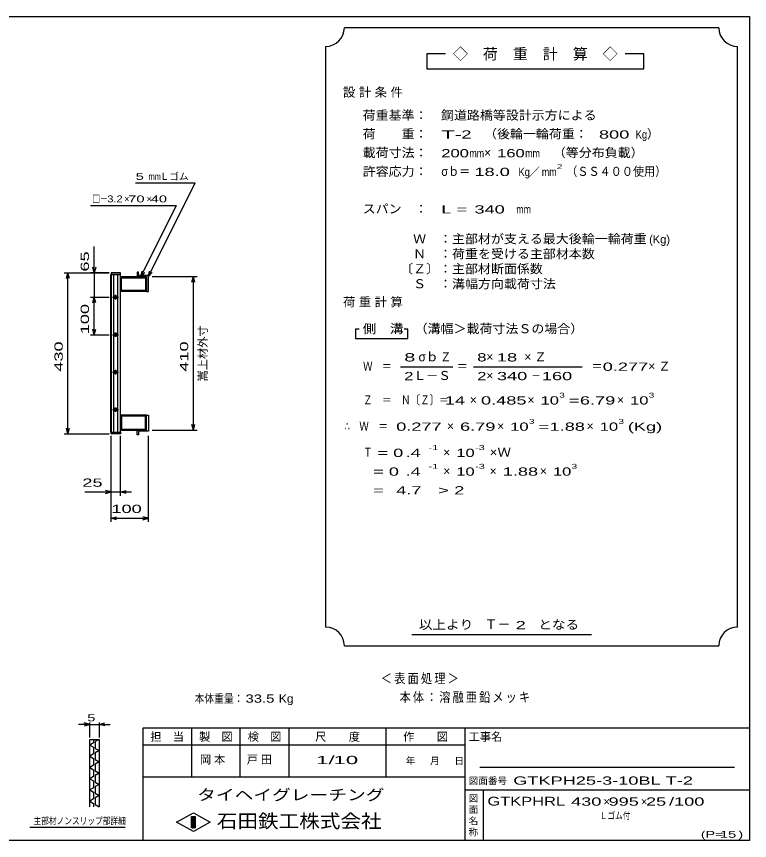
# Model space of a CAD drawing. Units: millimetres, scale not verified. Extents: x -1820 to 1731, y -1282 to 1054.
# Drawn here: x -227 to 1731, y -1146 to 1054 of the extents above; entities that cross this region are included whole.
import ezdxf
from ezdxf.enums import TextEntityAlignment as Align

# ---------------------------------------------------------------- set-up
doc = ezdxf.new("R2010")
doc.units = ezdxf.units.MM
doc.header["$LTSCALE"] = 10
for name, color, linetype, lineweight in [('0_2', 150, 'Continuous', 25), ('16', 3, 'Continuous', 25), ('22', 4, 'Continuous', 25), ('24', 2, 'Continuous', 25), ('32', 4, 'Continuous', 25)]:
    doc.layers.add(name, color=color, linetype=linetype, lineweight=lineweight)
doc.styles.add('ベクトル', font='')
doc.styles.get('ベクトル').set_extended_font_data('ベクトル')

msp = doc.modelspace()

# ---------------------------------------------------------------- linework, layer by layer
at = {"layer": '0_2'}
for p, q in [((-1729, 1053.5), (1731, 1053.5)), ((1731, 1053.5), (1731, -1146.5)), ((1731, -846.5), (111, -846.5)), ((111, -846.5), (111, -1146.5)), ((241, -846.5), (241, -976.5)), ((371, -976.5), (371, -846.5)), ((501, -846.5), (501, -976.5)), ((761, -976.5), (761, -846.5)), ((971, -846.5), (971, -1146.5)), ((971, -891.5), (111, -891.5)), ((1691, -951.5), (1011, -951.5)), ((111, -976.5), (971, -976.5)), ((971, -1011.5), (1731, -1011.5)), ((1021, -1146.5), (1021, -1011.5)), ((201, -1097.5), (246, -1072.5)), ((246, -1072.5), (291, -1097.5)), ((246, -1122.5), (201, -1097.5)), ((241, -1082.5), (251, -1082.5)), ((241, -1112.5), (241, -1082.5)), ((241, -1082.5), (243, -1082.5)), ((243, -1082.5), (243, -1112.5)), ((245, -1112.5), (245, -1082.5)), ((245, -1082.5), (247, -1082.5)), ((291, -1097.5), (246, -1122.5)), ((247, -1082.5), (247, -1112.5)), ((249, -1112.5), (249, -1082.5)), ((249, -1082.5), (251, -1082.5)), ((251, -1082.5), (251, -1112.5)), ((251, -1082.5), (251, -1112.5)), ((251, -1112.5), (241, -1112.5)), ((243, -1112.5), (245, -1112.5)), ((247, -1112.5), (249, -1112.5)), ((1731, -1146.5), (-1729, -1146.5))]:
    msp.add_line(p, q, dxfattribs=at)
at = {"layer": '16'}
for p, q in [((25.3, -56.5), (25.3, 364.5)), ((25.3, 364.5), (26, 364.5)), ((51, 369), (26, 369)), ((26, 369), (26, 364.5)), ((26, 364.5), (51, 364.5)), ((26, 364.5), (26, -56.5)), ((51, 364.5), (26, 364.5)), ((33, 364.5), (33, -56.5)), ((44, -56.5), (44, 364.5)), ((51, 364.5), (51, 369)), ((51, -56.5), (51, 364.5)), ((51, 359), (121, 359)), ((51, 319), (51, 359)), ((54, 356), (118, 356)), ((54, 322), (54, 356)), ((99, 371), (96, 371)), ((96, 371), (96, 359)), ((96, 359), (121, 359)), ((99, 362), (99, 371)), ((126, 362), (99, 362)), ((118, 356), (118, 322)), ((121, 359), (121, 319)), ((121, 359), (121, 319)), ((126, 319), (126, 362)), ((38, 310), (38, 298)), ((121, 319), (51, 319)), ((118, 322), (54, 322)), ((121, 319), (126, 319)), ((30, 304), (46, 304)), ((40, 307), (36, 307)), ((36, 301), (40, 301)), ((30, 204), (46, 204)), ((40, 207), (36, 207)), ((36, 201), (40, 201)), ((38, 210), (38, 198)), ((38, 110), (38, 98)), ((30, 104), (46, 104)), ((40, 107), (36, 107)), ((36, 101), (40, 101)), ((30, 4), (46, 4)), ((40, 7), (36, 7)), ((36, 1), (40, 1)), ((38, 10), (38, -2)), ((121, -11), (51, -11)), ((51, -11), (51, -51)), ((118, -14), (54, -14)), ((54, -14), (54, -48)), ((118, -48), (118, -14)), ((121, -51), (121, -11)), ((121, -11), (126, -11)), ((121, -51), (121, -11)), ((126, -11), (126, -54)), ((26, -56.5), (25.3, -56.5)), ((26, -56.5), (51, -56.5)), ((26, -61), (26, -56.5)), ((26, -56.5), (51, -56.5)), ((51, -61), (26, -61)), ((51, -51), (121, -51)), ((51, -56.5), (51, -61)), ((54, -48), (118, -48)), ((96, -63), (96, -51)), ((96, -51), (121, -51)), ((99, -63), (96, -63)), ((126, -54), (99, -54)), ((99, -54), (99, -63))]:
    msp.add_line(p, q, dxfattribs=at)
for centre, radius, start, end in [((38, 304), 4, 46.6, 133.4), ((36, 304), 3, 90, 270), ((38, 304), 4, 226.6, 313.4), ((40, 304), 3, 270, 90), ((36, 204), 3, 90, 270), ((38, 204), 4, 46.6, 133.4), ((38, 204), 4, 226.6, 313.4), ((40, 204), 3, 270, 90), ((36, 104), 3, 90, 270), ((38, 104), 4, 46.6, 133.4), ((38, 104), 4, 226.6, 313.4), ((40, 104), 3, 270, 90), ((36, 4), 3, 90, 270), ((38, 4), 4, 46.6, 133.4), ((38, 4), 4, 226.6, 313.4), ((40, 4), 3, 270, 90)]:
    msp.add_arc(centre, radius, start, end, dxfattribs=at)
at = {"layer": '22'}
for p, q in [((91, 609), (251, 609)), ((126, 359), (251, 609)), ((-29, 549), (201, 549)), ((106, 359), (201, 549)), ((-19, 369), (-19, 439)), ((-19, 369), (-23, 384)), ((-15, 384), (-19, 369)), ((-99, 369), (21, 369)), ((-93, 354), (-89, 369)), ((-85, 354), (-89, 369)), ((-89, -61), (-89, 369)), ((21, 369), (-29, 369)), ((-19, 369), (-19, 304)), ((106, 359), (109, 373.6)), ((106, 359), (116, 370)), ((126, 359), (129, 373.6)), ((126, 359), (136, 370)), ((136, 359), (256, 359)), ((242, 344), (246, 359)), ((250, 344), (246, 359)), ((246, -51), (246, 359)), ((-29, 304), (21, 304)), ((-23, 289), (-19, 304)), ((-15, 289), (-19, 304)), ((-19, 204), (-19, 304)), ((-29, 204), (21, 204)), ((-19, 204), (-23, 219)), ((-19, 204), (-15, 219)), ((246, -51), (242, -36)), ((246, -51), (250, -36)), ((-99, -61), (21, -61)), ((-89, -61), (-93, -46)), ((-89, -61), (-85, -46)), ((26, -226), (26, -66)), ((26, -296), (26, -66)), ((51, -226), (51, -66)), ((126, -296), (126, -66)), ((136, -51), (256, -51)), ((-44, -216), (26, -216)), ((26, -216), (11, -212)), ((11, -220), (26, -216)), ((26, -216), (51, -216)), ((51, -216), (66, -212)), ((66, -220), (51, -216)), ((51, -216), (81, -216)), ((26, -286), (41, -282)), ((41, -290), (26, -286)), ((26, -286), (126, -286)), ((126, -286), (111, -282)), ((111, -290), (126, -286))]:
    msp.add_line(p, q, dxfattribs=at)
at = {"layer": '24', "color": 4}
for p, q in [((1649, 1023.5), (649, 1023.5)), ((599, 973.5), (599, -576.5)), ((1699, -576.5), (1699, 973.5)), ((919, 953.5), (869, 953.5)), ((869, 953.5), (869, 913.5)), ((1449, 953.5), (1399, 953.5)), ((1449, 913.5), (1449, 953.5)), ((869, 913.5), (1449, 913.5)), ((689, 218.5), (679, 218.5)), ((679, 218.5), (679, 193.5)), ((819, 218.5), (809, 218.5)), ((819, 193.5), (819, 218.5)), ((679, 193.5), (819, 193.5)), ((799, 118.5), (939, 118.5)), ((994, 118.5), (1284, 118.5)), ((829, -596.5), (1309, -596.5)), ((649, -626.5), (1649, -626.5))]:
    msp.add_line(p, q, dxfattribs=at)
for centre, start, end in [((599, 1023.5), 270, 0), ((1699, 1023.5), 180, 270), ((599, -626.5), 0, 90), ((1699, -626.5), 90, 180)]:
    msp.add_arc(centre, 50, start, end, dxfattribs=at)
at = {"layer": '32'}
for p, q in [((-31, -836.5), (-46, -832.5)), ((-31, -871.5), (-31, -831.5)), ((-6, -831.5), (-6, -871.5)), ((-6, -836.5), (9, -832.5)), ((-31, -836.5), (-61, -836.5)), ((-46, -840.5), (-31, -836.5)), ((-31, -836.5), (-6, -836.5)), ((9, -840.5), (-6, -836.5)), ((-6, -836.5), (24, -836.5)), ((-31, -876.5), (-6, -876.5)), ((-31, -1056.5), (-31, -876.5)), ((-21, -876.5), (-21, -885.5)), ((-6, -876.5), (-16, -882.5)), ((-6, -876.5), (-6, -1056.5)), ((-21, -885.5), (-31, -891.5)), ((-31, -891.5), (-21, -897.5)), ((-21, -897.5), (-21, -915.5)), ((-16, -882.5), (-16, -900.5)), ((-16, -900.5), (-6, -906.5)), ((-21, -915.5), (-31, -921.5)), ((-31, -921.5), (-21, -927.5)), ((-6, -906.5), (-16, -912.5)), ((-16, -912.5), (-16, -930.5)), ((-21, -945.5), (-31, -951.5)), ((-21, -927.5), (-21, -945.5)), ((-16, -930.5), (-6, -936.5)), ((-6, -936.5), (-16, -942.5)), ((-16, -942.5), (-16, -960.5)), ((-31, -951.5), (-21, -957.5)), ((-21, -957.5), (-21, -975.5)), ((-16, -960.5), (-6, -966.5)), ((-6, -966.5), (-16, -972.5)), ((-21, -975.5), (-31, -981.5)), ((-31, -981.5), (-21, -987.5)), ((-21, -987.5), (-21, -1005.5)), ((-16, -972.5), (-16, -990.5)), ((-21, -1005.5), (-31, -1011.5)), ((-31, -1011.5), (-21, -1017.5)), ((-16, -990.5), (-6, -996.5)), ((-6, -996.5), (-16, -1002.5)), ((-16, -1002.5), (-16, -1020.5)), ((-21, -1017.5), (-21, -1035.5)), ((-16, -1020.5), (-6, -1026.5)), ((-6, -1026.5), (-16, -1032.5)), ((-16, -1032.5), (-16, -1050.5)), ((-21, -1035.5), (-31, -1041.5)), ((-31, -1041.5), (-21, -1047.5)), ((-21, -1047.5), (-21, -1056.5)), ((-16, -1050.5), (-6, -1056.5)), ((64, -1111.5), (-191, -1111.5))]:
    msp.add_line(p, q, dxfattribs=at)

# ---------------------------------------------------------------- texts
at = {"layer": '0_2', "style": 'ベクトル'}
for s, height, p in [('担\u3000当', 21.99, (131, -869.5)), ('製\u3000図', 21.99, (261, -869.5)), ('検\u3000図', 21.99, (391, -869.5)), ('尺\u3000\u3000度', 21.99, (571, -869.5)), ('作\u3000\u3000図', 21.99, (806, -869.5)), ('工事名', 21.99, (981, -869.5)), ('年', 18.3, (813, -934)), ('月', 18.3, (878, -934)), ('日', 18.3, (943, -934)), ('図面番号', 18.33, (981, -987)), ('図', 18.3, (981, -1034)), ('面', 18.3, (981, -1064)), ('名', 18.3, (981, -1094)), ('称', 18.3, (981, -1124))]:
    msp.add_text(s, height=height, dxfattribs=at).set_placement(p, align=Align.MIDDLE_LEFT)
at = {"layer": '0_2', "color": 222, "style": 'ベクトル'}
for s, height, width, p in [('タイヘイグレーチング', 29.33, 1.25, (256, -1024.5)), ('石田鉄工株式会社', 36.66, 1.1, (308.5, -1094.5))]:
    msp.add_text(s, height=height, dxfattribs=dict(at, width=width)).set_placement(p, align=Align.MIDDLE_LEFT)
at = {"layer": '22', "color": 2, "style": 'ベクトル'}
for s, height, p in [('Ｌゴム', 18.33, (156, 626.5)), ('×', 18.3, (61, 566.5)), ('×', 18.3, (121, 566.5)), ('×', 22, (1341, -1042.5)), ('×', 22, (1441, -1042.5))]:
    msp.add_text(s, height=height, dxfattribs=at).set_placement(p, align=Align.MIDDLE_LEFT)
for s, height, width, p in [(' 5 ', 18.33, 1.6, (81, 626.5)), ('mm', 18.33, 0.75, (126, 626.5)), ('□－', 18.33, 0.8, (-24, 566.5)), ('3.2', 18.33, 1.2, (16, 566.5)), (' 70 ', 18.33, 1.6, (61, 566.5)), (' 40 ', 18.33, 1.6, (121, 566.5)), (' 25 ', 21.99, 1.65, (-64, -191)), (' 100 ', 21.99, 1.65, (13.5, -261)), ('本体重量：', 21.99, 0.85, (249, -767.5)), (' 33.5', 21.99, 1.35, (374, -767.5)), ('Kg', 21.99, 1.1, (474, -767.5)), ('1/', 21.99, 2, (574, -931.5)), (' 10 ', 21.99, 2, (604, -931.5)), ('GTKPH25-3-10BL T-2                   ', 21.99, 1.65, (1100, -986.5)), ('GTKPHRL', 23.46, 1.4, (1031, -1041.5)), (' 430 ', 21.99, 1.65, (1241, -1042.5)), (' 995 ', 21.99, 1.65, (1341, -1042.5)), (' 25 ', 21.99, 1.65, (1441, -1042.5)), ('/', 22, 1.65, (1516, -1042.5)), (' 100 ', 21.99, 1.65, (1516, -1042.5)), ('Ｌゴム付', 18.33, 0.8, (1331, -1080)), ('(P=', 18.33, 1.55, (1601, -1130)), (' 15 ', 18.33, 1.6, (1641, -1130)), (')', 18.3, 1.6, (1701, -1130))]:
    msp.add_text(s, height=height, dxfattribs=dict(at, width=width)).set_placement(p, align=Align.MIDDLE_LEFT)
at = {"layer": '22', "color": 2, "style": 'ベクトル', "width": 1.65}
for s, p in [(' 65 ', (-44, 359)), (' 100 ', (-44, 191.5)), (' 430 ', (-114, 91.5)), (' 410', (221, 91.5))]:
    msp.add_text(s, height=21.99, rotation=90, dxfattribs=at).set_placement(p, align=Align.MIDDLE_LEFT)
at = {"layer": '22', "color": 2, "style": 'ベクトル'}
msp.add_text('嵩上材外寸', height=21.99, rotation=90, dxfattribs=at).set_placement((271, 79), align=Align.MIDDLE_LEFT)
at = {"layer": '22', "color": 2, "attachment_point": 4, "style": 'ベクトル'}
for s, insert, char_height in [('\\T1.2;\\W0.85;＜表面処理＞', (746.5, -715), 25.66), ('\\T1.19;\\W0.85;本体：溶融亜鉛メッキ', (796.5, -765), 25.66), ('\\T1.25;岡本\u3000', (263.5, -931.5), 21.99), ('\\T1.25;戸田\u3000', (388.5, -931.5), 21.99)]:
    msp.add_mtext(s, dxfattribs=dict(at, insert=insert, char_height=char_height))
at = {"layer": '24', "style": 'ベクトル'}
for s, height, p in [('◇\u3000荷\u3000重\u3000計\u3000算\u3000◇', 29.33, (939, 953.5)), ('）', 24.2, (1457, 740)), ('×', 24.2, (1022, 690)), ('／', 22, (1141.5, 638.5)), ('(Kg)', 21.99, (1463, 458.5)), ('σｂ', 24.19, (847, 145)), ('×', 24.2, (1028, 145)), ('Ｌ－Ｓ', 24.19, (834, 95)), ('×', 24.2, (1028, 95)), ('×', 24.2, (984, 30)), ('×', 24.2, (1138, 30)), ('×', 24.2, (1377, 30)), ('×', 24.2, (923, -40)), ('×', 24.2, (1057, -40)), ('×', 24.2, (1296, -40)), ('×', 24.2, (913, -110)), ('×', 24.2, (913, -160)), ('×', 24.2, (1037, -160)), ('×', 24.2, (1171, -160)), ('Ｔ－', 25.66, (1023, -569))]:
    msp.add_text(s, height=height, dxfattribs=at).set_placement(p, align=Align.MIDDLE_LEFT)
for s, height, width, p in [('荷重基準：\u3000', 24.19, 1.05, (698, 790)), ('鋼道路橋等設計示方による', 24.19, 1.05, (907, 790)), ('荷\u3000\u3000重：\u3000', 24.19, 1.05, (698, 740)), ('T-', 21.99, 2, (908, 738.5)), (' 2 ', 21.99, 1.65, (948, 738.5)), ('（後輪一輪荷重：', 24.19, 1.05, (1022, 740)), ('  800', 21.99, 1.65, (1302, 738.5)), ('Kg', 21.99, 0.85, (1427, 738.5)), ('載荷寸法：\u3000', 24.19, 1.05, (698, 690)), ('\u3000（等分布負載）', 24.19, 1.05, (1171, 690)), ('200', 21.99, 1.5, (908, 688.5)), ('mm', 21.99, 0.8, (983, 688.5)), ('160', 21.99, 1.5, (1057, 688.5)), ('mm', 21.99, 0.8, (1132, 688.5)), ('許容応力：\u3000', 24.19, 1.05, (698, 640)), ('σｂ＝', 24.19, 0.9, (908, 640)), (' 18.0', 21.99, 1.65, (983, 638.5)), ('Kg', 21.99, 0.85, (1114, 638.5)), ('mm', 21.99, 0.8, (1176.5, 638.5)), ('2', 13.2, 1.5, (1216.5, 652.5)), ('（ＳＳ４００使用）', 24.19, 0.9, (1241.5, 640)), ('スパン\u3000：\u3000', 24.19, 1.05, (698, 540)), ('L =', 21.99, 1.65, (908, 538.5)), (' 340 ', 21.99, 1.65, (983, 538.5)), ('mm', 21.99, 0.8, (1108, 538.5)), ('\u3000Ｗ\u3000：主部材が支える最大後輪一輪荷重', 24.19, 1.05, (798, 460)), ('\u3000Ｎ\u3000：荷重を受ける主部材本数', 24.19, 1.05, (798, 420)), ('〔Ｚ〕：主部材断面係数', 24.19, 1.05, (798, 380)), ('\u3000Ｓ\u3000：溝幅方向載荷寸法', 24.19, 1.05, (798, 340)), ('側\u3000溝', 24.19, 1.1, (698, 220)), ('\u3000（溝幅＞載荷寸法Ｓの場合）', 24.19, 1.05, (802, 220)), ('8', 22, 1.8, (809, 143.5)), ('Ｚ', 24.2, 0.9, (905, 145)), ('8', 22, 1.5, (1004, 143.5)), (' 18 ', 21.99, 1.65, (1043, 143.5)), ('Ｗ\u3000＝', 24.19, 0.75, (699, 120)), ('＝', 24.2, 0.9, (949, 120)), ('＝', 24.2, 0.9, (1309, 120)), ('0.277', 21.99, 1.65, (1339, 118.5)), ('2', 22, 1.5, (809, 93.5)), ('2', 22, 1.5, (1004, 93.5)), (' 340 ', 21.99, 1.65, (1043, 93.5)), ('－', 24.2, 0.75, (1148, 95)), (' 160 ', 21.99, 1.65, (1163, 93.5)), ('Ｚ\u3000＝\u3000Ｎ〔Ｚ〕＝', 24.19, 0.75, (699, 30)), ('3', 13.2, 1.5, (1223, 42.5)), ('3', 13.2, 1.5, (1462, 42.5)), (' 14 ', 21.99, 1.65, (904, 28.5)), ('0.485', 21.99, 1.65, (1014, 28.5)), ('10', 21.99, 1.5, (1173, 28.5)), ('=', 22, 1.7, (1248, 28.5)), ('6.79', 21.99, 1.65, (1278, 28.5)), ('10', 21.99, 1.5, (1412, 28.5)), ('3', 13.2, 1.5, (1142, -27.5)), ('3', 13.2, 1.5, (1381, -27.5)), ('∴\u3000Ｗ\u3000＝', 24.19, 0.75, (649, -40)), (' 0.277', 21.99, 1.65, (774, -41.5)), ('6.79', 21.99, 1.65, (958, -41.5)), ('10', 21.99, 1.5, (1092, -41.5)), ('=', 22, 1.7, (1167, -41.5)), ('1.88', 21.99, 1.65, (1197, -41.5)), ('10', 21.99, 1.5, (1331, -41.5)), ('(Kg)', 21.99, 1.65, (1406, -41.5)), ('Ｔ', 24.2, 0.75, (699, -110)), (' = 0', 21.99, 1.65, (724, -111.5)), (' .4 ', 21.99, 1.65, (799, -111.5)), ('-1', 13.2, 1.65, (874, -97.5)), ('10', 21.99, 1.5, (948, -111.5)), ('-3', 13.2, 1.65, (998, -97.5)), ('×Ｗ', 24.19, 1.1, (1037, -110)), ('  = 0', 21.99, 1.65, (699, -161.5)), (' .4 ', 21.99, 1.65, (799, -161.5)), ('-1', 13.2, 1.65, (874, -147.5)), ('10', 21.99, 1.5, (948, -161.5)), ('-3', 13.2, 1.65, (998, -147.5)), ('1.88', 21.99, 1.65, (1072, -161.5)), ('10', 21.99, 1.5, (1206, -161.5)), ('3', 13.2, 1.5, (1256, -147.5)), ('  =', 21.99, 1.65, (699, -211.5)), (' 4.7', 21.99, 1.65, (774, -211.5)), ('>', 22, 1.7, (899, -211.5)), (' 2 ', 21.99, 1.65, (929, -211.5)), ('以上より\u3000', 24.19, 1.1, (848, -570)), (' 2 ', 21.99, 1.65, (1093, -571.5)), ('となる', 24.19, 1.1, (1167, -570))]:
    msp.add_text(s, height=height, dxfattribs=dict(at, width=width)).set_placement(p, align=Align.MIDDLE_LEFT)
at = {"layer": '24', "char_height": 24.19, "attachment_point": 4, "style": 'ベクトル'}
for s, insert in [('\\T1.28;設計条件', (645.5, 850)), ('\\T1.28;荷重計算', (645.5, 290)), ('\\T1.42;×Ｚ', (1129.5, 145)), ('\\T1.42;×Ｚ', (1460.5, 120))]:
    msp.add_mtext(s, dxfattribs=dict(at, insert=insert))
at = {"layer": '32', "color": 2, "style": 'ベクトル'}
for s, width, p in [(' 5 ', 1.6, (-48.5, -819)), ('主部材ノンスリップ部詳細', 0.8, (-181, -1094))]:
    msp.add_text(s, height=18.33, dxfattribs=dict(at, width=width)).set_placement(p, align=Align.MIDDLE_LEFT)

doc.saveas('drawing.dxf')
